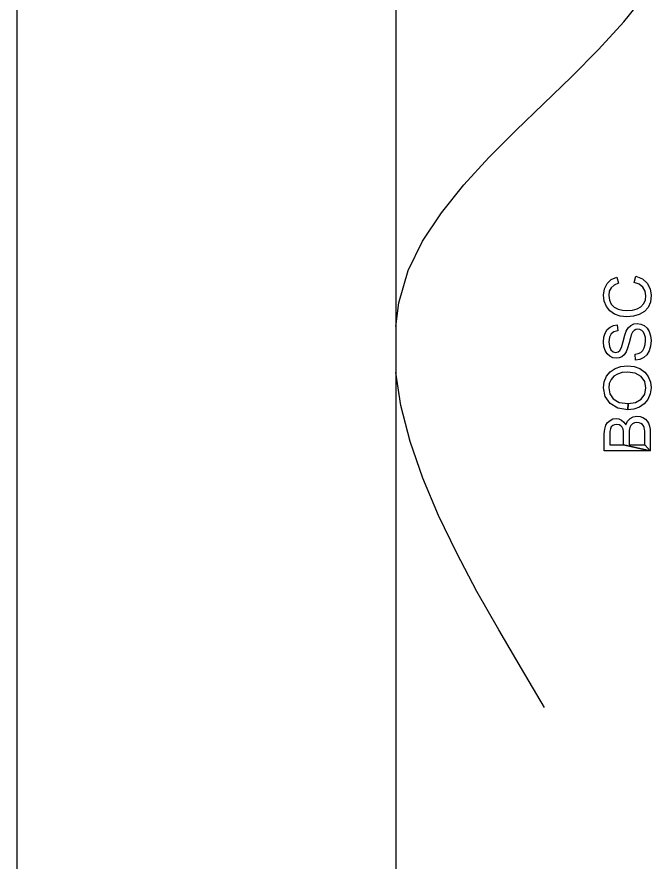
# Model space of a CAD drawing. Header units: inches. Extents: x 0.0008 to 0.0144, y 0.0003 to 0.0113.
# Drawn here: x 0.004157 to 0.004836, y 0.006731 to 0.007636 of the extents above; entities that cross this region are included whole.
import ezdxf

# ---------------------------------------------------------------- set-up
doc = ezdxf.new("R2010")
doc.units = ezdxf.units.IN
doc.header["$MEASUREMENT"] = 0
doc.linetypes.add('VERDECKT', pattern=[9.525, 6.35, -3.175])
doc.layers.add('Standard', color=7, linetype='Continuous')

msp = doc.modelspace()

# ---------------------------------------------------------------- linework, layer by layer
at = {"layer": 'Standard', "color": 40, "linetype": 'VERDECKT'}
for p, q in [((0.00415703, 0.00983737), (0.00415703, 0.00117884)), ((0.00456253, 0.00983737), (0.00456253, 0.00116623))]:
    msp.add_line(p, q, dxfattribs=at)
at = {"layer": 'Standard', "color": 2, "linetype": 'ByBlock'}
for p, q in [((0.00480673, 0.00763065), (0.00483109, 0.00766102)), ((0.0047796, 0.00760099), (0.00480673, 0.00763065)), ((0.00475064, 0.00757182), (0.0047796, 0.00760099)), ((0.0047208, 0.00754295), (0.00475064, 0.00757182)), ((0.00469101, 0.00751416), (0.0047208, 0.00754295)), ((0.00466222, 0.00748526), (0.00469101, 0.00751416)), ((0.00463537, 0.00745602), (0.00466222, 0.00748526)), ((0.00461142, 0.00742625), (0.00463537, 0.00745602)), ((0.00459129, 0.00739573), (0.00461142, 0.00742625)), ((0.00457594, 0.00736427), (0.00459129, 0.00739573)), ((0.00456567, 0.00732983), (0.00457594, 0.00736427)), ((0.00456253, 0.00730449), (0.00456567, 0.00732983)), ((0.00456785, 0.00721984), (0.00456253, 0.00725504)), ((0.00457779, 0.00718131), (0.00456785, 0.00721984)), ((0.00459145, 0.00714203), (0.00457779, 0.00718131)), ((0.00460831, 0.0071021), (0.00459145, 0.00714203)), ((0.00462782, 0.00706164), (0.00460831, 0.0071021)), ((0.00464946, 0.00702074), (0.00462782, 0.00706164)), ((0.0046727, 0.00697953), (0.00464946, 0.00702074)), ((0.004697, 0.0069381), (0.0046727, 0.00697953)), ((0.00472183, 0.00689656), (0.004697, 0.0069381))]:
    msp.add_line(p, q, dxfattribs=at)
at = {"layer": 'Standard', "color": 7, "linetype": 'ByBlock'}
for points in [[(0.00481773, 0.0073517), (0.00481938, 0.00735821), (0.00482646, 0.00735536), (0.00483164, 0.00735082), (0.00483479, 0.00734492), (0.00483583, 0.00733783), (0.00483502, 0.00733061), (0.0048326, 0.00732488), (0.00482861, 0.00732051), (0.0048232, 0.00731729), (0.00481683, 0.00731534), (0.00481002, 0.0073147), (0.00480283, 0.00731545), (0.00479662, 0.00731763), (0.00479159, 0.00732118), (0.00478793, 0.00732599), (0.00478568, 0.00733169), (0.00478494, 0.00733794), (0.00478588, 0.00734471), (0.0047887, 0.00735035), (0.00479323, 0.00735462), (0.00479927, 0.00735737), (0.00480078, 0.00735096), (0.00479615, 0.00734884), (0.00479296, 0.00734599), (0.00479112, 0.0073423), (0.00479051, 0.0073378), (0.00479118, 0.0073326), (0.00479323, 0.0073283), (0.00479642, 0.00732507), (0.00480055, 0.00732296), (0.00480518, 0.00732179), (0.00480998, 0.00732142), (0.00481586, 0.00732188), (0.00482096, 0.00732323), (0.00482502, 0.00732558), (0.00482795, 0.00732894), (0.00482968, 0.00733297), (0.00483026, 0.0073373), (0.00482949, 0.00734233), (0.0048271, 0.00734656), (0.00482317, 0.00734975), (0.00481773, 0.0073517)], [(0.00481918, 0.00726852), (0.00481864, 0.00727466), (0.004822, 0.0072754), (0.00482472, 0.00727667), (0.00482683, 0.00727872), (0.00482854, 0.00728164), (0.00482962, 0.0072852), (0.00482999, 0.00728919), (0.00482972, 0.00729268), (0.00482888, 0.00729577), (0.00482757, 0.00729826), (0.00482586, 0.0073), (0.00482381, 0.00730108), (0.00482163, 0.00730141), (0.00481945, 0.00730108), (0.0048176, 0.00730007), (0.00481599, 0.00729829), (0.00481468, 0.00729563), (0.00481371, 0.00729245), (0.0048123, 0.00728687), (0.00481069, 0.0072811), (0.00480921, 0.00727737), (0.00480713, 0.00727428), (0.00480464, 0.0072721), (0.00480172, 0.00727083), (0.0047985, 0.00727039), (0.00479491, 0.00727093), (0.00479155, 0.00727251), (0.0047887, 0.00727509), (0.00478662, 0.00727869), (0.00478538, 0.00728298), (0.00478494, 0.00728772), (0.00478538, 0.00729285), (0.00478672, 0.00729735), (0.00478887, 0.00730108), (0.00479189, 0.00730379), (0.00479555, 0.00730551), (0.00479964, 0.00730621), (0.00480012, 0.00729996), (0.00479601, 0.00729886), (0.00479306, 0.00729654), (0.00479128, 0.00729295), (0.00479068, 0.00728798), (0.00479122, 0.00728288), (0.00479287, 0.00727935), (0.00479524, 0.00727734), (0.00479807, 0.00727667), (0.00480049, 0.00727714), (0.00480243, 0.00727858), (0.00480418, 0.00728198), (0.00480596, 0.00728838), (0.00480763, 0.0072951), (0.00480907, 0.0072993), (0.00481133, 0.00730302), (0.00481411, 0.00730564), (0.00481737, 0.00730718), (0.0048211, 0.00730769), (0.00482492, 0.00730711), (0.00482851, 0.00730544), (0.0048316, 0.00730269), (0.00483392, 0.00729896), (0.00483536, 0.00729449), (0.00483583, 0.0072895), (0.00483536, 0.00728335), (0.00483388, 0.00727828), (0.00483143, 0.00727425), (0.00482804, 0.0072712), (0.00482384, 0.00726925), (0.00481918, 0.00726852)], [(0.00481102, 0.00721527), (0.00480012, 0.00721692), (0.00479186, 0.00722185), (0.00478665, 0.00722937), (0.00478491, 0.00723883), (0.00478571, 0.00724531), (0.00478817, 0.00725112), (0.00479205, 0.00725596), (0.00479726, 0.00725945), (0.00480347, 0.00726163), (0.00481045, 0.00726233), (0.00481754, 0.00726156), (0.00482384, 0.00725931), (0.00482905, 0.00725566), (0.00483281, 0.00725075), (0.00483506, 0.00724498), (0.00483583, 0.0072388), (0.00483499, 0.00723222), (0.00483247, 0.00722638), (0.00482851, 0.00722158), (0.00482331, 0.00721809), (0.00481733, 0.00721597), (0.00481102, 0.00721527), (0.00481112, 0.00722199), (0.00481908, 0.00722319), (0.00482516, 0.00722675), (0.00482898, 0.00723216), (0.00483026, 0.00723877), (0.00482898, 0.00724549), (0.00482509, 0.00725086), (0.00481884, 0.00725444), (0.00481042, 0.00725562), (0.00480478, 0.00725512), (0.00479994, 0.00725357), (0.00479595, 0.00725109), (0.004793, 0.00724763), (0.00479112, 0.0072435), (0.00479051, 0.00723887), (0.00479168, 0.00723243), (0.00479528, 0.00722695), (0.00480159, 0.00722323), (0.00481112, 0.00722199), (0.00481102, 0.00721527)], [(0.00483499, 0.00717113), (0.00478578, 0.00717113), (0.00478578, 0.00718959), (0.00478615, 0.00719466), (0.00478729, 0.00719862), (0.00478917, 0.00720167), (0.00479189, 0.00720396), (0.00479505, 0.00720544), (0.00479837, 0.0072059), (0.00480142, 0.00720547), (0.00480431, 0.00720419), (0.00480683, 0.00720204), (0.00480881, 0.00719902), (0.00481059, 0.00720298), (0.00481327, 0.00720587), (0.00481673, 0.00720768), (0.00482073, 0.00720829), (0.00482405, 0.00720792), (0.00482717, 0.00720682), (0.00482979, 0.0072052), (0.00483174, 0.00720322), (0.00483315, 0.0072008), (0.00483419, 0.00719782), (0.00483479, 0.00719422), (0.00483499, 0.00718989), (0.00483499, 0.00717113), (0.00480646, 0.00717764), (0.00480646, 0.00718828), (0.00480633, 0.00719201), (0.00480589, 0.00719449), (0.00480491, 0.00719668), (0.00480344, 0.00719822), (0.00480153, 0.00719919), (0.00479914, 0.00719949), (0.00479683, 0.00719919), (0.00479484, 0.00719832), (0.00479327, 0.00719687), (0.00479229, 0.00719496), (0.00479176, 0.00719201), (0.00479159, 0.00718747), (0.00479159, 0.00717764), (0.00480646, 0.00717764), (0.00483499, 0.00717113), (0.00482918, 0.00717764), (0.00482918, 0.00718989), (0.00482912, 0.00719258), (0.00482895, 0.00719432), (0.00482841, 0.00719637), (0.00482761, 0.00719808), (0.00482646, 0.00719946), (0.00482489, 0.00720057), (0.00482294, 0.0072013), (0.00482073, 0.00720154), (0.00481814, 0.00720117), (0.00481595, 0.00720013), (0.00481422, 0.00719845), (0.00481311, 0.0071962), (0.00481247, 0.00719318), (0.00481226, 0.00718902), (0.00481226, 0.00717764), (0.00482918, 0.00717764), (0.00483499, 0.00717113)]]:
    msp.add_lwpolyline(points, close=True, dxfattribs=at)

doc.saveas('drawing.dxf')
